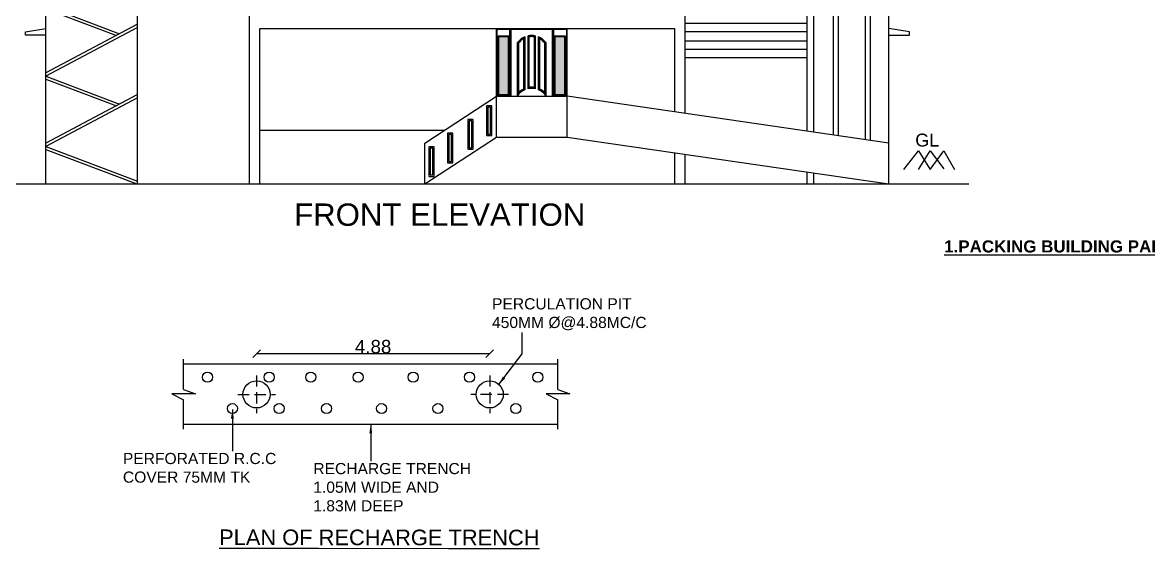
# Model space of a CAD drawing. Header units: metres. Extents: x 145568 to 146222, y 212280 to 212437.
# Drawn here: x 145984.5 to 146009.7, y 212384.05 to 212395.83 of the extents above; entities that cross this region are included whole.
import ezdxf

# ---------------------------------------------------------------- set-up
doc = ezdxf.new("R2010")
doc.units = ezdxf.units.M
doc.linetypes.add('HIDDEN', pattern=[0.375, 0.25, -0.125])
doc.styles.get("Standard").update_dxf_attribs({"font": 'arial.ttf'})
doc.dimstyles.new('Scale-100 Metre', dxfattribs={"dimtxt": 0.3, "dimasz": 0.175, "dimexe": 0.125, "dimexo": 0.0625, "dimgap": 0, "dimtad": 1, "dimzin": 3, "dimdsep": 46, "dimtxsty": 'Standard', "dimblk": 'ARCHTICK', "dimcen": -0.09, "dimse1": 1, "dimse2": 1, "dimclrd": 3, "dimclrt": 7, "dimadec": 0, "dimazin": 0, "dimtfac": 0.65, "dimtofl": 0, "dimtmove": 0, "dimatfit": 3, "dimfxl": 0, "dimtzin": 0, "dimlwd": -1, "dimarcsym": 0})

# ---------------------------------------------------------------- blocks, each defined once
blk = doc.blocks.new('_ArchTick')
at = {"color": 0, "linetype": 'ByBlock', "const_width": 0.15}
blk.add_lwpolyline([(-0.5, -0.5), (0.5, 0.5)], dxfattribs=at)
blk = doc.blocks.new('*D100')
at = {"color": 3, "linetype": 'ByBlock'}
blk.add_line((145989.739, 212388.419), (145994.956, 212388.419), dxfattribs=at)
at = {"layer": 'Defpoints', "color": 0, "linetype": 'ByBlock'}
for p in [(145994.956, 212388.419), (145989.739, 212387.506), (145994.956, 212387.506)]:
    blk.add_point(p, dxfattribs=at)
at = {"color": 3, "linetype": 'ByBlock', "xscale": 0.175, "yscale": 0.175, "zscale": 0.175, "rotation": 180}
blk.add_blockref('_ArchTick', (145989.739, 212388.419), dxfattribs=at)
at = {"color": 3, "linetype": 'ByBlock', "xscale": 0.175, "yscale": 0.175, "zscale": 0.175}
blk.add_blockref('_ArchTick', (145994.956, 212388.419), dxfattribs=at)
at = {"color": 7, "linetype": 'ByBlock', "insert": (145992.347, 212388.572), "char_height": 0.3, "attachment_point": 5}
blk.add_mtext('4.88', dxfattribs=at)

msp = doc.modelspace()

# ---------------------------------------------------------------- hatches: boundary and pattern name
h = msp.add_hatch(color=0)
h.dxf.hatch_style = 1
h.paths.add_polyline_path([(145995.3694, 212395.5199), (145995.1605, 212395.5199), (145995.1605, 212394.2126), (145995.3694, 212394.2126)])
h.paths.add_polyline_path([(145996.6321, 212395.5199), (145996.4231, 212395.5199), (145996.4231, 212394.2126), (145996.6321, 212394.2126)])

# ---------------------------------------------------------------- linework, layer by layer
at = {"color": 0}
for p, q in [((145985.0219, 212392.2188, -0.0942), (145985.0219, 212406.4532, -0.0942)), ((146003.8919, 212392.2188, -0.0942), (146003.8919, 212406.4532, -0.0942)), ((146002.2066, 212404.1019, -0.0942), (146002.2066, 212393.3784, -0.0942)), ((146002.0566, 212403.9887, -0.0942), (146002.0566, 212393.4002, -0.0942)), ((145987.0719, 212392.2188, -0.0942), (145987.0719, 212403.4388, -0.0942)), ((145999.3319, 212393.7967, -0.0942), (145999.3319, 212403.4388, -0.0942)), ((145989.5819, 212392.2188, -0.0942), (145989.5819, 212396.7588, -0.0942)), ((145985.0219, 212396.2086, -0.0942), (145986.6701, 212395.5804, -0.0942)), ((145985.0219, 212396.1413, -0.0942), (145986.5999, 212395.543, -0.0942)), ((145987.0719, 212395.7946, -0.0942), (145985.0219, 212394.7018, -0.0942)), ((145999.3319, 212395.8145, -0.0942), (146002.0566, 212395.8145, -0.0942)), ((145984.5647, 212395.625, -0.0942), (145985.0219, 212395.6988, -0.0942)), ((145984.5647, 212395.5488, -0.0942), (145984.5647, 212395.625, -0.0942)), ((145985.0219, 212395.5488, -0.0942), (145984.5647, 212395.5488, -0.0942)), ((145987.0719, 212395.7223, -0.0942), (145985.0219, 212394.6333, -0.0942)), ((145989.8119, 212392.2188, -0.0942), (145989.8119, 212395.6988, -0.0942)), ((145989.8119, 212395.6988, -0.0942), (145999.1019, 212395.6988, -0.0942)), ((145995.1064, 212393.2664, -0.0942), (145995.1064, 212395.6988, -0.0942)), ((145995.1064, 212395.6988, -0.0942), (145996.6846, 212395.6988, -0.0942)), ((145995.1195, 212395.6857, -0.0942), (145995.4089, 212395.6857, -0.0942)), ((145995.1195, 212394.1808, -0.0942), (145995.1195, 212395.6857, -0.0942)), ((145995.4089, 212394.1808, -0.0942), (145995.4089, 212395.6857, -0.0942)), ((145995.4352, 212395.6857, -0.0942), (145996.3558, 212395.6857, -0.0942)), ((145995.4352, 212394.1808, -0.0942), (145995.4352, 212395.6857, -0.0942)), ((145996.3558, 212395.6857, -0.0942), (145996.3558, 212394.1808, -0.0942)), ((145996.3821, 212395.6857, -0.0942), (145996.6715, 212395.6857, -0.0942)), ((145996.3821, 212395.6857, -0.0942), (145996.3821, 212394.1808, -0.0942)), ((145996.6715, 212395.6857, -0.0942), (145996.6715, 212394.1808, -0.0942)), ((145996.6846, 212395.6988, -0.0942), (145996.6846, 212394.1808, -0.0942)), ((145996.6919, 212393.2664, -0.0942), (145996.6919, 212395.6988, -0.0942)), ((145999.1019, 212393.8302, -0.0942), (145999.1019, 212395.6988, -0.0942)), ((145999.3319, 212395.6304, -0.0942), (146002.0566, 212395.6304, -0.0942)), ((146004.3491, 212395.625, -0.0942), (146003.8919, 212395.6988, -0.0942)), ((146003.8919, 212395.5488, -0.0942), (146004.3491, 212395.5488, -0.0942)), ((146004.3491, 212395.5488, -0.0942), (146004.3491, 212395.625, -0.0942)), ((145995.5798, 212394.1994, -0.0942), (145995.5798, 212395.3832, -0.0942)), ((145996.2112, 212395.3832, -0.0942), (145996.2112, 212394.1994, -0.0942)), ((145999.3319, 212395.4184, -0.0942), (146002.0566, 212395.4184, -0.0942)), ((145999.3319, 212395.2343, -0.0942), (146002.0566, 212395.2343, -0.0942)), ((145999.3319, 212395.0503, -0.0942), (146002.0566, 212395.0503, -0.0942)), ((145985.0219, 212394.6333, -0.0942), (145986.6701, 212394.0052, -0.0942)), ((145985.0219, 212394.5661, -0.0942), (145986.5999, 212393.9678, -0.0942)), ((145987.0719, 212394.2194, -0.0942), (145985.0219, 212393.1265, -0.0942)), ((145987.0719, 212394.147, -0.0942), (145985.0219, 212393.0581, -0.0942)), ((145993.5062, 212393.1332, -0.0942), (145995.1064, 212394.1808, -0.0942)), ((145995.1064, 212394.1808, -0.0942), (145996.6919, 212394.1808, -0.0942)), ((146003.8919, 212393.1332, -0.0942), (145996.6919, 212394.1808, -0.0942)), ((145989.8119, 212393.4188, -0.0942), (145993.9424, 212393.4188, -0.0942)), ((145993.5062, 212392.2188, -0.0942), (145995.1064, 212393.2664, -0.0942)), ((145995.1064, 212393.2664, -0.0942), (145996.6919, 212393.2664, -0.0942)), ((145996.6919, 212393.2664, -0.0942), (146003.8919, 212392.2188, -0.0942)), ((145985.0219, 212393.0581, -0.0942), (145987.0719, 212392.2768, -0.0942)), ((145993.5062, 212392.2188, -0.0942), (145993.5062, 212393.1332, -0.0942)), ((146003.8919, 212392.2188, -0.0942), (146003.8919, 212393.1332, -0.0942)), ((145985.0219, 212392.9908, -0.0942), (145987.058, 212392.2188, -0.0942)), ((145999.1019, 212392.2188, -0.0942), (145999.1019, 212392.9158, -0.0942)), ((145999.3319, 212392.2188, -0.0942), (145999.3319, 212392.8823, -0.0942)), ((146004.2253, 212392.54, -0.0942), (146004.5566, 212392.9616, -0.0942)), ((146004.5566, 212392.9616, -0.0942), (146004.8173, 212392.54, -0.0942)), ((146004.5566, 212392.54, -0.0942), (146004.8147, 212392.9616, -0.0942)), ((146004.8147, 212392.9616, -0.0942), (146005.1188, 212392.5562, -0.0942)), ((146004.8173, 212392.54, -0.0942), (146005.1188, 212392.9616, -0.0942)), ((146005.1188, 212392.9616, -0.0942), (146005.3578, 212392.54, -0.0942)), ((146002.0566, 212392.4858, -0.0942), (146002.0566, 212392.2188, -0.0942)), ((146002.2066, 212392.464, -0.0942), (146002.2066, 212392.2188, -0.0942)), ((145982.2933, 212392.2188, -0.0942), (146005.6774, 212392.2188, -0.0942))]:
    msp.add_line(p, q, dxfattribs=at)
at = {"color": 3}
for p, q in [((145988.1064, 212387.6178, -0.1413), (145988.1064, 212388.2966, -0.1413)), ((145996.4822, 212387.6178, -0.1413), (145996.4822, 212388.2966, -0.1413)), ((145988.3736, 212387.5143, -0.1413), (145987.8444, 212387.5143, -0.1413)), ((145987.8444, 212387.5143, -0.1413), (145988.1064, 212387.3818, -0.1413)), ((145988.1064, 212387.6178, -0.1413), (145988.3736, 212387.5143, -0.1413)), ((145996.2202, 212387.5143, -0.1413), (145996.4822, 212387.3818, -0.1413)), ((145996.7493, 212387.5143, -0.1413), (145996.2202, 212387.5143, -0.1413)), ((145996.4822, 212387.6178, -0.1413), (145996.7493, 212387.5143, -0.1413)), ((145988.1064, 212386.7243, -0.1413), (145988.1064, 212387.3818, -0.1413)), ((145996.4822, 212386.7243, -0.1413), (145996.4822, 212387.3818, -0.1413))]:
    msp.add_line(p, q, dxfattribs=at)
at = {"color": 1}
for p, q in [((145996.4822, 212388.1791, -0.1413), (145988.1064, 212388.1791, -0.1413)), ((145996.4822, 212386.8331, -0.1413), (145988.1064, 212386.8331, -0.1413))]:
    msp.add_line(p, q, dxfattribs=at)
at = {"color": 8, "linetype": 'HIDDEN'}
for p, q in [((145989.7387, 212387.9282, -0.1413), (145989.7387, 212387.084, -0.1413)), ((145994.9561, 212387.9282, -0.1413), (145994.9561, 212387.084, -0.1413)), ((145989.319, 212387.5061, -0.1413), (145990.1584, 212387.5061, -0.1413)), ((145995.3782, 212387.5061, -0.1413), (145994.534, 212387.5061, -0.1413))]:
    msp.add_line(p, q, dxfattribs=at)
at = {"color": 0, "elevation": -0.0942}
for points in [[(146002.6516, 212393.3137), (146002.6516, 212404.1019), (146003.4703, 212404.1019), (146003.4703, 212393.1946)], [(146002.7656, 212393.2971), (146002.7656, 212403.971), (146003.3563, 212403.971), (146003.3563, 212393.2111)], [(145995.8166, 212394.3493), (145995.8166, 212395.533)], [(145995.8297, 212394.3651), (145995.8297, 212395.5221)], [(145995.9772, 212395.5324), (145995.9772, 212394.3487)], [(145995.5798, 212394.3255), (145995.5798, 212395.3832)], [(145995.593, 212394.2361), (145995.593, 212395.3787)], [(145995.6061, 212394.2683), (145995.6061, 212395.3742)], [(145995.7141, 212395.4669), (145995.7141, 212394.3425)], [(145995.7273, 212395.4887), (145995.7273, 212394.3341)], [(145995.7404, 212395.5092), (145995.7404, 212394.3255)], [(145995.8429, 212394.3803), (145995.8429, 212395.5109)], [(145995.9509, 212395.5105), (145995.9509, 212394.3799)], [(145995.964, 212395.5216), (145995.964, 212394.3646)], [(145996.0506, 212394.3255), (145996.0506, 212394.3255), (145996.0506, 212395.5092)], [(145996.0637, 212394.3341), (145996.0637, 212395.4887)], [(145996.0769, 212394.3425), (145996.0769, 212395.4669)], [(145996.1849, 212395.3742), (145996.1849, 212394.2683)], [(145996.198, 212395.3787), (145996.198, 212394.2361)]]:
    msp.add_lwpolyline(points, dxfattribs=at)
for points in [[(145995.3826, 212394.1994), (145995.1473, 212394.1994), (145995.1473, 212395.533), (145995.3826, 212395.533)], [(145996.6452, 212394.1994), (145996.41, 212394.1994), (145996.41, 212395.533), (145996.6452, 212395.533)], [(145995.3694, 212394.2126), (145995.1605, 212394.2126), (145995.1605, 212395.5199), (145995.3694, 212395.5199)], [(145996.6321, 212394.2126), (145996.4231, 212394.2126), (145996.4231, 212395.5199), (145996.6321, 212395.5199)], [(145994.8847, 212393.3017), (145995.0065, 212393.3017), (145995.0065, 212393.9634), (145994.8847, 212393.9634)], [(145994.9147, 212393.3317), (145994.9765, 212393.3317), (145994.9765, 212393.9334), (145994.9147, 212393.9334)], [(145994.4669, 212392.9969), (145994.5887, 212392.9969), (145994.5887, 212393.6586), (145994.4669, 212393.6586)], [(145994.4969, 212393.0269), (145994.5587, 212393.0269), (145994.5587, 212393.6286), (145994.4969, 212393.6286)], [(145994.0097, 212392.6921), (145994.1315, 212392.6921), (145994.1315, 212393.3538), (145994.0097, 212393.3538)], [(145994.0397, 212392.7221), (145994.1015, 212392.7221), (145994.1015, 212393.3238), (145994.0397, 212393.3238)], [(145993.5929, 212392.3873), (145993.7147, 212392.3873), (145993.7147, 212393.049), (145993.5929, 212393.049)], [(145993.6229, 212392.4173), (145993.6847, 212392.4173), (145993.6847, 212393.019), (145993.6229, 212393.019)]]:
    msp.add_lwpolyline(points, close=True, dxfattribs=at)
at = {"color": 5}
for centre in [(145988.6398, 212387.891, -0.1413), (145990.019, 212387.891, -0.1413), (145990.9512, 212387.891, -0.1413), (145992.0093, 212387.891, -0.1413), (145993.2436, 212387.891, -0.1413), (145994.5047, 212387.891, -0.1413), (145996.0342, 212387.891, -0.1413), (145989.1972, 212387.1869, -0.1413), (145990.2443, 212387.1869, -0.1413), (145991.3024, 212387.1869, -0.1413), (145992.5367, 212387.1869, -0.1413), (145993.7979, 212387.1869, -0.1413), (145995.542, 212387.1869, -0.1413)]:
    msp.add_circle(centre, 0.1125, dxfattribs=at)
at = {"color": 1}
for centre in [(145989.7387, 212387.5061, -0.1413), (145994.9561, 212387.5061, -0.1413)]:
    msp.add_circle(centre, 0.3047, dxfattribs=at)
at = {"color": 0}
for centre, radius, start, end in [((145995.8955, 212395.1464, -0.0942), 0.3946, 78.05371, 101.53696), ((145995.8955, 212395.1464, -0.0942), 0.3814, 79.65065, 99.92819), ((145995.8955, 212395.1464, -0.0942), 0.3946, 113.14163, 143.1301), ((145995.8955, 212395.1464, -0.0942), 0.3814, 116.17026, 142.47649), ((145995.8955, 212395.1464, -0.0942), 0.3683, 119.50541, 141.78679), ((145995.8955, 212395.1464, -0.0942), 0.3683, 81.35271, 98.21321), ((145995.8955, 212395.1464, -0.0942), 0.3946, 36.8699, 66.85837), ((145995.8955, 212395.1464, -0.0942), 0.3814, 37.52351, 63.82974), ((145995.8955, 212395.1464, -0.0942), 0.3683, 38.21321, 60.49459), ((145995.8955, 212393.9627, -0.0942), 0.3946, 113.14163, 143.1301), ((145995.8955, 212393.9627, -0.0942), 0.4077, 114.36738, 137.89655), ((145995.8955, 212393.9627, -0.0942), 0.4209, 115.52739, 133.43254), ((145995.8955, 212393.9627, -0.0942), 0.3946, 78.05371, 101.53696), ((145995.8955, 212393.9627, -0.0942), 0.4077, 80.325, 99.2818), ((145995.8955, 212393.9627, -0.0942), 0.4209, 82.4404, 97.18076), ((145995.8955, 212393.9627, -0.0942), 0.3946, 36.8699, 66.85837), ((145995.8955, 212393.9627, -0.0942), 0.4077, 42.10345, 65.63262), ((145995.8955, 212393.9627, -0.0942), 0.4209, 46.56746, 64.47261)]:
    msp.add_arc(centre, radius, start, end, dxfattribs=at)

# ---------------------------------------------------------------- texts
at = {"color": 0, "attachment_point": 1}
for s, width, insert, char_height in [('GL', 0.621949, (146004.4799, 212393.3436, -0.0942), 0.28844), ('FRONT ELEVATION', 8.053132, (145990.5772, 212391.7793, -0.0942), 0.5)]:
    msp.add_mtext_dynamic_manual_height_columns(s, width=width, gutter_width=1.4422, heights=[0], dxfattribs=dict(at, insert=insert, char_height=char_height))
at = {"color": 7, "linetype": 'Continuous', "insert": (146010.6695, 212390.1477, -0.0942), "char_height": 0.27152, "attachment_point": 8}
msp.add_mtext('{\\fArial|b1|i0|c0|p34;\\L1.PACKING BUILDING PARKING DETAILS (TWO WHEELER & \\PCYCLE)}', dxfattribs=at)
at = {"color": 7, "linetype": 'ByBlock', "char_height": 0.25, "attachment_point": 1}
for s, insert, width in [('PERCULATION PIT \\P450MM %%C@4.88MC/C ', (145995.0087, 212389.6576, -0.1413), 3.534809), ('PERFORATED R.C.C COVER 75MM TK', (145986.7466, 212386.1946, -0.1413), 3.492233), ('RECHARGE TRENCH\\P1.05M WIDE AND 1.83M DEEP ', (145991.0079, 212385.9688, -0.1413), 3.864026)]:
    msp.add_mtext(s, dxfattribs=dict(at, insert=insert, width=width))
at = {"color": 7, "linetype": 'ByBlock', "insert": (145992.4858, 212384.4776, -0.1413), "char_height": 0.35, "width": 7.136242, "attachment_point": 2, "rotation": 359.95207}
msp.add_mtext('{\\L\\C1;PLAN OF RECHARGE TRENCH}', dxfattribs=at)

# ---------------------------------------------------------------- dimensions: what is measured, and where the dimension line sits
at = {"color": 3, "linetype": 'ByBlock'}
dim = msp.add_linear_dim(base=(145994.9561, 212388.4187, -0.0942), p1=(145989.7387, 212387.5061, -0.0942), p2=(145994.9561, 212387.5061, -0.0942), text='4.88', dimstyle='Scale-100 Metre', override={"dimpost": '\\X'}, dxfattribs=at)
dim.commit()
dim.dimension.update_dxf_attribs({"geometry": '*D100', "text_midpoint": (145992.3474, 212388.5719, -0.0942)})

# ---------------------------------------------------------------- leaders
at = {"color": 1, "linetype": 'Continuous', "lineweight": -2}
msp.add_leader([(145995.1546, 212387.7218, -0.0942), (145995.6837, 212388.4118, -0.0942), (145995.6837, 212388.8892, -0.0942)], dimstyle='Scale-100 Metre', override={"dimasz": 0.2, "dimdec": 2, "dimtdec": 2, "dimfxlon": 1, "dimarcsym": 1}, dxfattribs=at)
for points in [[(145989.1972, 212387.1647, -0.0942), (145989.1972, 212386.2327, -0.0942)], [(145992.2943, 212386.8331, -0.0942), (145992.2943, 212386.0071, -0.0942)]]:
    msp.add_leader(points, dimstyle='Scale-100 Metre', override={"dimasz": 0.2, "dimdec": 2, "dimtdec": 2, "dimfxlon": 1, "dimarcsym": 1})

doc.saveas('drawing.dxf')
